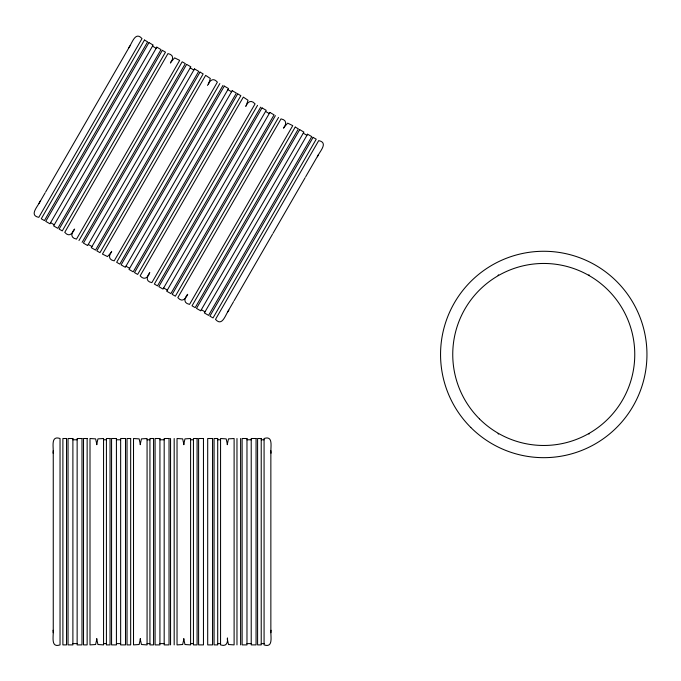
<?xml version="1.0" encoding="UTF-8"?>
<svg xmlns="http://www.w3.org/2000/svg" width="681" height="681" viewBox="0 0 681 681"><rect width="100%" height="100%" fill="white"/><g stroke="black" fill="none" stroke-linecap="round" stroke-linejoin="round"><path stroke-width="1.02" d="M53.067 453.146C54.037 448.243 50.036 435.074 60.039 438.504L60.039 644.898C50.036 648.329 54.037 635.152 53.067 630.257M271.047 630.257C270.076 635.152 274.077 648.329 264.075 644.898L264.075 438.504C274.077 435.074 270.076 448.243 271.047 453.146M40.094 201.184C38.477 205.917 28.432 215.324 38.808 217.35L142.006 38.604C135.059 30.636 131.935 44.044 128.649 47.806M317.423 156.792C319.031 152.067 329.085 142.661 318.708 140.626L215.511 319.372C222.457 327.34 225.581 313.941 228.867 310.178M39.03 203.415L45.125 192.851M45.644 191.957L130.037 45.772M74.008 229.616C71.037 233.745 70.441 237.899 76.493 239.108L179.69 60.371L174.642 57.885L170.65 62.235M74.638 229.012C72.526 233.609 69.139 237.516 64.755 232.332L167.952 53.586C174.004 54.803 173.408 58.958 170.437 63.086M78.97 240.538L182.167 61.792L185.317 63.614L82.12 242.359M111.701 251.374C108.73 255.503 108.126 259.657 114.187 260.874L217.384 82.129C212.991 76.944 209.603 80.852 207.492 85.448M111.488 252.225L107.496 256.575L102.439 254.09L205.645 75.353L210.318 78.485L208.548 84.112M219.852 83.559L116.655 262.296L119.805 264.117L223.002 85.372M149.803 272.409C146.883 276.537 145.198 281.423 151.872 282.632L255.069 103.887C250.991 99.247 247.697 101.852 245.603 106.483M149.599 273.26C147.505 277.891 144.21 280.495 140.133 275.856L243.33 97.111L248.012 100.243L246.241 105.878M257.546 105.317L154.349 284.062L157.498 285.875L260.695 107.13M275.396 115.625L172.199 294.362L175.349 296.184L278.546 117.438M187.079 294.899C184.108 299.027 183.504 303.181 189.565 304.39L292.762 125.644L287.705 123.159L283.713 127.509M187.709 294.294C185.598 298.891 182.21 302.79 177.826 297.614L281.023 118.869C287.076 120.077 286.471 124.24 283.509 128.36M227.471 312.213L233.566 301.649M234.085 300.755L272.468 234.273M272.979 233.387L305.156 177.656M305.675 176.762L318.487 154.57M72.893 439.781L77.14 439.781M103.555 439.781L106.415 439.781M116.417 439.781L120.656 439.781M147.07 439.781L149.931 439.781M159.933 439.781L164.181 439.781M190.595 439.781L193.447 439.781M217.699 439.781L220.559 439.781M246.973 439.781L251.221 439.781M261.223 439.781L264.075 439.781M72.893 643.613L77.14 643.613M103.555 643.613L106.415 643.613M116.417 643.613L120.656 643.613M147.07 643.613L149.931 643.613M159.933 643.613L164.181 643.613M190.595 643.613L193.447 643.613M217.699 643.613L220.559 643.613M246.973 643.613L251.221 643.613M261.223 643.613L264.075 643.613M152.501 46.146L156.179 48.266M190.186 67.904L193.864 70.024M227.88 89.662L231.557 91.79M265.564 111.429L269.242 113.548M303.258 133.187L306.935 135.306M50.581 222.67L54.259 224.798M88.275 244.436L91.944 246.556M125.959 266.194L129.637 268.314M163.653 287.952L167.322 290.072M201.338 309.71L205.015 311.838M270.859 450.686L270.859 632.717M240.606 438.504L240.606 644.898M236.971 438.504L236.971 644.898M227.463 444.642L226.177 438.879L220.559 438.504L220.559 644.898C226.407 646.873 227.965 642.975 227.463 637.918M227.216 444.642L228.493 438.879L234.111 438.504L234.111 644.898L228.493 644.524L227.216 638.761M183.938 444.642L182.661 438.879L177.034 438.504L177.034 644.898L182.661 644.524L183.938 638.761M183.691 444.642L184.977 438.879L190.595 438.504L190.595 644.898L184.977 644.524L183.691 638.761M174.183 438.504L174.183 644.898M170.548 438.504L170.548 644.898M140.422 444.642L139.137 438.879L133.519 438.504L133.519 644.898L139.137 644.524L140.422 638.761M140.175 444.642L141.452 438.879L147.07 438.504L147.07 644.898L141.452 644.524L140.175 638.761M96.898 444.642L95.621 438.879L90.003 438.504L90.003 644.898L95.621 644.524L96.898 638.761M96.651 444.642L97.936 438.879L103.555 438.504L103.555 644.898L97.936 644.524L96.651 638.761M53.254 450.686L53.254 632.717M589.457 275.303A2.741 2.741 0 0 1 588.895 274.86M588.895 434.078A2.741 2.741 0 0 1 589.465 433.635M498.611 274.869A2.741 2.741 0 0 1 498.041 275.303M498.049 433.644A2.741 2.741 0 0 1 498.611 434.078M144.474 40.034L41.277 218.78L44.427 220.601L147.624 41.856L144.474 40.034M148.943 42.614L45.738 221.359L49.943 223.785L153.14 45.04L148.943 42.614M156.817 47.159L53.62 225.905L57.817 228.331L161.014 49.585L156.817 47.159M162.325 50.343L59.128 229.088L62.277 230.902L165.483 52.165L162.325 50.343M186.628 64.372L83.431 243.117L87.628 245.543L190.833 66.798L186.628 64.372M194.502 68.917L91.305 247.663L95.51 250.089L198.707 71.343L194.502 68.917M200.018 72.101L96.821 250.846L99.971 252.668L203.168 73.923L200.018 72.101M224.321 86.129L121.116 264.875L125.321 267.301L228.518 88.556L224.321 86.129M232.195 90.675L128.998 269.421L133.195 271.847L236.392 93.101L232.195 90.675M237.703 93.859L134.506 272.604L137.656 274.426L240.861 95.68L237.703 93.859M262.006 107.887L158.809 286.633L163.006 289.059L266.211 110.313L262.006 107.887M269.88 112.442L166.683 291.187L170.888 293.605L274.085 114.868L269.88 112.442M295.231 127.075L192.033 305.82L195.183 307.642L298.38 128.896L295.231 127.075M299.7 129.654L196.494 308.399L200.699 310.817L303.896 132.08L299.7 129.654M307.574 134.2L204.377 312.945L208.573 315.371L311.77 136.626L307.574 134.2M313.081 137.383L209.884 316.129L213.034 317.942L316.239 139.196L313.081 137.383M66.525 438.504L62.89 438.504L62.89 644.898L66.525 644.898L66.525 438.504M72.893 438.504L68.04 438.504L68.04 644.898L72.893 644.898L72.893 438.504M81.992 438.504L77.14 438.504L77.14 644.898L81.992 644.898L81.992 438.504M87.142 438.504L83.508 438.504L83.508 644.898L87.142 644.898L87.142 438.504M110.05 438.504L106.415 438.504L106.415 644.898L110.05 644.898L110.05 438.504M116.417 438.504L111.565 438.504L111.565 644.898L116.417 644.898L116.417 438.504M125.508 438.504L120.656 438.504L120.656 644.898L125.508 644.898L125.508 438.504M130.667 438.504L127.024 438.504L127.024 644.898L130.667 644.898L130.667 438.504M153.565 438.504L149.931 438.504L149.931 644.898L153.565 644.898L153.565 438.504M159.933 438.504L155.081 438.504L155.081 644.898L159.933 644.898L159.933 438.504M169.033 438.504L164.181 438.504L164.181 644.898L169.033 644.898L169.033 438.504M197.09 438.504L193.447 438.504L193.447 644.898L197.09 644.898L197.09 438.504M203.457 438.504L198.605 438.504L198.605 644.898L203.457 644.898L203.457 438.504M212.549 438.504L207.696 438.504L207.696 644.898L212.549 644.898L212.549 438.504M217.699 438.504L214.064 438.504L214.064 644.898L217.699 644.898L217.699 438.504M246.973 438.504L242.121 438.504L242.121 644.898L246.973 644.898L246.973 438.504M256.065 438.504L251.221 438.504L251.221 644.898L256.065 644.898L256.065 438.504M261.223 438.504L257.588 438.504L257.588 644.898L261.223 644.898L261.223 438.504M479.398 418.824A91.016 91.016 0 0 0 631.662 378.023A91.016 91.016 0 0 0 520.199 266.56A91.016 91.016 0 0 0 479.398 418.824M470.784 427.447A103.197 103.197 0 0 0 643.434 381.181A103.197 103.197 0 0 0 517.041 254.788A103.197 103.197 0 0 0 470.784 427.447"/></g></svg>
